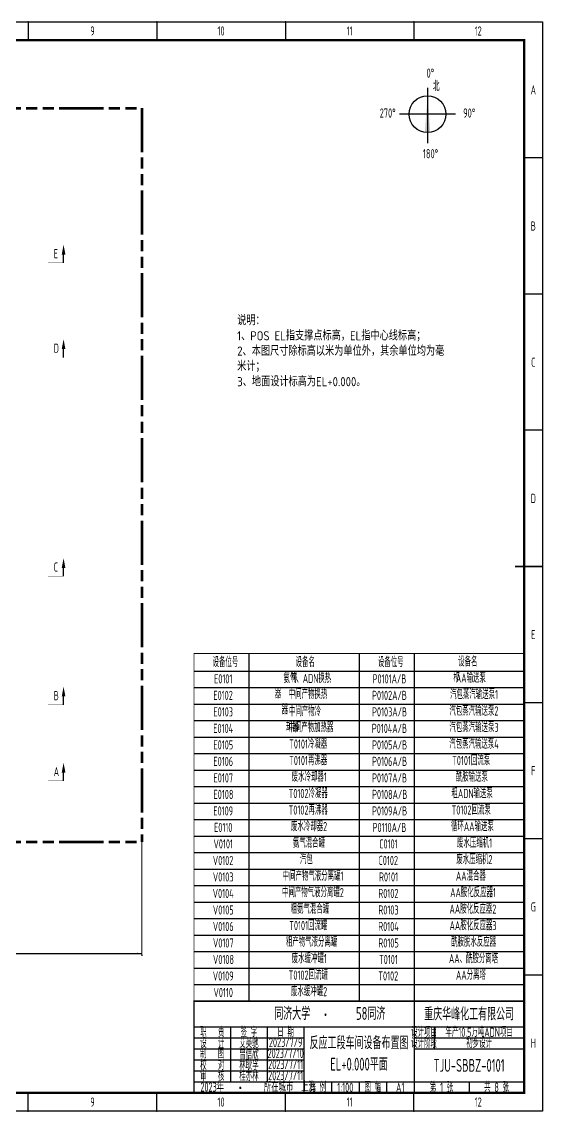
# Model space of a CAD drawing. Header units: millimetres. Extents: x 2250 to 7274, y 852 to 2251.
# Drawn here: x 2807 to 3091, y 1656 to 2250 of the extents above; entities that cross this region are included whole.
import ezdxf

# ---------------------------------------------------------------- set-up
doc = ezdxf.new("R2010")
doc.units = ezdxf.units.MM
doc.linetypes.add('ACAD_ISO09W100', pattern=[45, 24, -3, 6, -3, 6, -3])
for name, color, linetype, lineweight in [('05-图框与标题栏', 7, 'Continuous', 25), ('07-界区线-粗双点划线', 12, 'ACAD_ISO09W100', 80), ('09-文本', 7, 'Continuous', 25), ('11-指北针', 7, 'Continuous', 25), ('14-文本', 7, 'Continuous', 25), ('14-文本 @ 1', 7, 'Continuous', 25), ('15-图框与标题栏', 7, 'Continuous', 25), ('16-剖视符号', 1, 'Continuous', 25), ('9-文本', 7, 'Continuous', 15)]:
    doc.layers.add(name, color=color, linetype=linetype, lineweight=lineweight)
doc.layers.add('14-文本-尺寸标注', color=7, linetype='Continuous', lineweight=25, true_color=0x5bc6e1)
doc.layers.add('18-设备一览表', color=7, linetype='Continuous')
doc.styles.add('3-gbcbig', font='gbenor.shx', dxfattribs={"width": 0.7, "height": 3, "bigfont": 'gbcbig.shx'})
doc.styles.add('5-gbcbig', font='gbenor.shx', dxfattribs={"width": 0.7, "height": 5, "bigfont": 'gbcbig.shx'})
doc.styles.add('7-gbcbig', font='gbenor.shx', dxfattribs={"width": 0.7, "height": 7, "bigfont": 'gbcbig.shx'})
doc.styles.add('pray-6-cj', font='gbenor.shx', dxfattribs={"width": 0.7, "bigfont": 'gbcbig.shx'})
doc.styles.add('pray-6-gbcbig', font='gbenor.shx', dxfattribs={"width": 0.7, "bigfont": 'gbcbig.shx'})
doc.styles.get("Standard").update_dxf_attribs({"font": 'arial.ttf'})
doc.styles.add('卷心菜', font='gbenor.shx', dxfattribs={"width": 0.75, "bigfont": 'gbcbig.shx'})
doc.styles.add('工程字', font='gbenor.shx', dxfattribs={"bigfont": 'gbcbig.shx'})
doc.dimstyles.new('ISO-25', dxfattribs={"dimtxt": 2.5, "dimasz": 2.5, "dimexe": 1.25, "dimexo": 0.625, "dimtad": 1, "dimtxsty": 'Standard', "dimcen": 2.5, "dimadec": 0, "dimazin": 0, "dimtfac": 1, "dimtmove": 0, "dimatfit": 3, "dimfxl": 0, "dimarcsym": 0})

# ---------------------------------------------------------------- blocks, each defined once
blk = doc.blocks.new('*D54')
at = {"layer": '9-文本', "color": 0, "lineweight": -2, "transparency": 16777216}
for p, q in [((2422.66, 1741.57), (2422.66, 1740.95)), ((2425.16, 1742.2), (2870.16, 1742.2)), ((2872.66, 1741.57), (2872.66, 1740.95))]:
    blk.add_line(p, q, dxfattribs=at)
at = {"layer": '9-文本', "color": 0, "lineweight": 100, "transparency": 16777216}
for points in [[(2425.16, 1742.61), (2425.16, 1741.78), (2422.66, 1742.2)], [(2870.16, 1742.61), (2870.16, 1741.78), (2872.66, 1742.2)]]:
    blk.add_solid(points, dxfattribs=at)
at = {"layer": 'Defpoints', "color": 0, "lineweight": 100, "transparency": 16777216}
for p in [(2422.66, 1742.2), (2872.66, 1742.2), (2872.66, 1742.2)]:
    blk.add_point(p, dxfattribs=at)
at = {"layer": '9-文本', "color": 0, "transparency": 16777216, "insert": (2647.66, 1744.32), "char_height": 3, "attachment_point": 5, "style": '3-gbcbig', "bg_fill": 3, "box_fill_scale": 1.1, "bg_fill_color": 256, "bg_fill_true_color": 13158600, "bg_fill_transparency": 0}
blk.add_mtext('45000', dxfattribs=at)

msp = doc.modelspace()

# ---------------------------------------------------------------- hatches: boundary and pattern name
at = {"layer": '11-指北针', "lineweight": 25}
h = msp.add_hatch(color=0, dxfattribs=at)
h.paths.add_polyline_path([(3029.813, 2189.936, -0.0374474), (3028.321, 2189.824, -0.0374474), (3026.83, 2189.936), (3027.571, 2199.824), (3028.321, 2199.824), (3029.071, 2199.824)])
h.paths.add_polyline_path([(3029.071, 2199.824), (3028.321, 2199.824), (3027.571, 2199.824), (3028.321, 2209.824)])

# ---------------------------------------------------------------- linework, layer by layer
at = {"layer": '05-图框与标题栏'}
for p, q in [((2249.982, 2250.196), (3090.982, 2250.196)), ((2810.649, 2250.196), (2810.649, 2240.196)), ((2880.732, 2250.196), (2880.732, 2240.196)), ((2950.815, 2250.196), (2950.815, 2240.196)), ((3020.899, 2250.196), (3020.899, 2240.196)), ((3090.982, 2250.196), (3090.982, 1656.196)), ((3090.982, 2175.946), (3080.982, 2175.946)), ((3090.982, 2101.696), (3080.982, 2101.696)), ((3090.982, 2027.446), (3080.982, 2027.446)), ((3090.982, 1878.946), (3080.982, 1878.946)), ((3090.982, 1804.696), (3080.982, 1804.696)), ((3090.982, 1730.446), (3080.982, 1730.446)), ((3020.982, 1716.196), (3020.982, 1666.196)), ((2900.982, 1702.196), (3080.982, 1702.196)), ((2920.982, 1702.196), (2920.982, 1672.196)), ((2940.982, 1702.196), (2940.982, 1672.196)), ((2960.982, 1702.196), (2960.982, 1666.196)), ((3031.982, 1702.196), (3031.982, 1690.196)), ((2900.982, 1696.196), (2960.982, 1696.196)), ((3020.982, 1696.196), (3080.982, 1696.196)), ((2900.982, 1690.196), (2960.982, 1690.196)), ((3020.982, 1690.196), (3080.982, 1690.196)), ((2900.982, 1684.196), (2960.982, 1684.196)), ((2900.982, 1678.196), (2960.982, 1678.196)), ((2900.982, 1672.196), (3080.982, 1672.196)), ((2975.982, 1672.196), (2975.982, 1666.196)), ((2990.982, 1672.196), (2990.982, 1666.196)), ((3005.982, 1672.196), (3005.982, 1666.196)), ((3050.982, 1672.196), (3050.982, 1666.196)), ((2810.649, 1656.196), (2810.649, 1666.196)), ((2880.732, 1656.196), (2880.732, 1666.196)), ((2950.815, 1656.196), (2950.815, 1666.196)), ((3020.899, 1656.196), (3020.899, 1666.196)), ((3090.982, 1656.196), (2249.982, 1656.196))]:
    msp.add_line(p, q, dxfattribs=at)
at = {"layer": '05-图框与标题栏', "const_width": 1.4}
msp.add_lwpolyline([(2274.982, 2240.196), (2274.982, 1666.196), (3080.982, 1666.196), (3080.982, 2240.196)], close=True, dxfattribs=at)
at = {"layer": '05-图框与标题栏', "const_width": 0.8}
for points in [[(3090.982, 1953.196), (3075.982, 1953.196)], [(3080.982, 1716.196), (2900.982, 1716.196), (2900.982, 1666.196)]]:
    msp.add_lwpolyline(points, dxfattribs=at)
at = {"layer": '05-图框与标题栏'}
for p in [(2810.649, 2250.196), (2810.649, 2250.196), (2810.649, 2250.196), (2880.732, 2250.196), (2880.732, 2250.196), (2880.732, 2250.196), (2950.815, 2250.196), (2950.815, 2250.196), (2950.815, 2250.196), (3020.899, 2250.196), (3020.899, 2250.196), (3020.899, 2250.196), (3090.982, 2175.946), (3090.982, 2101.696), (3090.982, 2027.446), (3090.982, 1953.196), (3090.982, 1878.946), (3090.982, 1804.696), (3090.982, 1730.446), (2810.649, 1656.196), (2880.732, 1656.196), (2950.815, 1656.196), (3020.899, 1656.196)]:
    msp.add_point(p, dxfattribs=at)
at = {"layer": '07-界区线-粗双点划线'}
for p, q in [((2422.603, 2203.13), (2872.603, 2203.13)), ((2872.66, 2203.13), (2872.66, 1803.13)), ((2422.603, 1803.13), (2872.66, 1803.13))]:
    msp.add_line(p, q, dxfattribs=at)
at = {"layer": '11-指北针', "color": 0}
for p, q in [((3028.321, 2214.217), (3028.321, 2184.078)), ((3043.51, 2199.824), (3012.984, 2199.824))]:
    msp.add_line(p, q, dxfattribs=at)
at = {"layer": '11-指北针', "color": 0, "lineweight": 25}
msp.add_circle((3028.321, 2199.824), 10, dxfattribs=at)
at = {"layer": '14-文本'}
for p, q in [((2930.982, 1905.775, 162), (2930.982, 1716.196)), ((2990.982, 1905.775, 162), (2990.982, 1716.196, 9)), ((3020.982, 1905.775, 162), (3020.982, 1716.196)), ((2900.982, 1896.196, 162), (3080.982, 1896.196, 162)), ((2900.982, 1887.196, 153), (3080.982, 1887.196, 153)), ((2900.982, 1878.196, 144), (3080.982, 1878.196, 144)), ((2900.982, 1869.196, 135), (3080.982, 1869.196, 135)), ((2900.982, 1860.196, 126), (3080.982, 1860.196, 126)), ((2900.982, 1851.196, 117), (3080.982, 1851.196, 117)), ((2900.982, 1842.196, 108), (3080.982, 1842.196, 108)), ((2900.982, 1833.196, 99), (3080.982, 1833.196, 99)), ((2900.982, 1824.196, 90), (3080.982, 1824.196, 90)), ((2900.982, 1815.196, 81), (3080.982, 1815.196, 81)), ((2900.982, 1806.196, 72), (3080.982, 1806.196, 72)), ((2900.982, 1797.196, 63), (3080.982, 1797.196, 63)), ((2900.982, 1788.196, 54), (3080.982, 1788.196, 54)), ((2900.982, 1779.196, 45), (3080.982, 1779.196, 45)), ((2900.982, 1770.196, 36), (3080.982, 1770.196, 36)), ((2900.982, 1761.196, 27), (3080.982, 1761.196, 27)), ((2900.982, 1752.196, 18), (3080.982, 1752.196, 18)), ((2900.982, 1743.196, 9), (3080.982, 1743.196, 9)), ((2900.982, 1734.196), (3080.982, 1734.196)), ((2900.982, 1734.196, 9), (3080.982, 1734.196, 9)), ((2900.982, 1725.197, 162), (3080.982, 1725.197, 162)), ((2900.982, 1716.196), (3080.982, 1716.196)), ((2900.982, 1716.196, 9), (3080.982, 1716.196, 9))]:
    msp.add_line(p, q, dxfattribs=at)
msp.add_lwpolyline([(3080.982, 1967.747), (3080.982, 1920.747), (3080.982, 1837.747), (3080.982, 1837.747), (3080.982, 1837.747)], dxfattribs=at)
at = {"layer": '14-文本-尺寸标注'}
msp.add_line((2422.66, 1742.196), (2872.66, 1742.196), dxfattribs=at)
at = {"layer": '16-剖视符号'}
for p, q in [((2829.927, 2118.806), (2829.927, 2123.306)), ((2829.927, 2067.228), (2829.927, 2071.728)), ((2829.927, 1947.888), (2829.927, 1952.388)), ((2829.927, 1877.819), (2829.927, 1882.319)), ((2829.927, 1836.358), (2829.927, 1840.858))]:
    msp.add_line(p, q, dxfattribs=at)
at = {"layer": '16-剖视符号', "ltscale": 0.5}
for points in [[(2829.927, 2128.648, 0, 2, 0), (2829.927, 2123.306, 2, 2, 0)], [(2829.927, 2077.069, 0, 2, 0), (2829.927, 2071.728, 2, 2, 0)], [(2829.927, 1957.73, 0, 2, 0), (2829.927, 1952.388, 2, 2, 0)], [(2829.927, 1887.66, 0, 2, 0), (2829.927, 1882.319, 2, 2, 0)], [(2829.927, 1846.2, 0, 2, 0), (2829.927, 1840.858, 2, 2, 0)]]:
    msp.add_lwpolyline(points, format="xyseb", dxfattribs=at)
at = {"layer": '16-剖视符号', "const_width": 0.15}
for points in [[(2829.927, 2118.806), (2821.427, 2118.806)], [(2829.927, 2067.228), (2821.427, 2067.228)], [(2829.927, 1947.888), (2821.427, 1947.888)], [(2829.927, 1877.819), (2821.427, 1877.819)], [(2829.927, 1836.358), (2821.427, 1836.358)]]:
    msp.add_lwpolyline(points, dxfattribs=at)
at = {"layer": '18-设备一览表'}
msp.add_line((3080.982, 1808.196), (3080.982, 1716.678), dxfattribs=at)
at = {"layer": '18-设备一览表', "const_width": 0.4, "elevation": 162}
msp.add_lwpolyline([(2900.982, 1698.677), (2900.982, 1905.775), (2990.982, 1905.775), (2990.982, 1905.775), (3080.982, 1905.775)], dxfattribs=at)
at = {"layer": '9-文本'}
msp.add_line((2872.66, 1742.196), (2872.66, 1803.13), dxfattribs=at)

# ---------------------------------------------------------------- texts
at = {"layer": '05-图框与标题栏', "attachment_point": 5}
for s, width, heights, insert, char_height, style in [('9', 70.08333, [0], (2845.69, 2245.196), 5, '5-gbcbig'), ('10', 70.08333, [0], (2915.774, 2245.196), 5, '5-gbcbig'), ('11', 70.08333, [0], (2985.857, 2245.196), 5, '5-gbcbig'), ('12', 70.08333, [0], (3055.94, 2245.196), 5, '5-gbcbig'), ('A', 10, [0], (3085.982, 2213.071), 5, '5-gbcbig'), ('B', 10, [0], (3085.982, 2138.821), 5, '5-gbcbig'), ('C', 10, [0], (3085.982, 2064.571), 5, '5-gbcbig'), ('D', 10, [0], (3085.982, 1990.321), 5, '5-gbcbig'), ('E', 10, [0], (3085.982, 1916.071), 5, '5-gbcbig'), ('F', 10, [0], (3085.982, 1841.821), 5, '5-gbcbig'), ('G', 10, [0], (3085.982, 1767.571), 5, '5-gbcbig'), ('重庆华峰化工有限公司', 60, [0], (3050.982, 1709.196), 7, '7-gbcbig'), ('职   责', 20, [0], (2910.982, 1699.196), 5, '5-gbcbig'), ('签 字', 20, [0], (2930.982, 1699.196), 5, '5-gbcbig'), ('日 期', 20, [0], (2950.982, 1699.196), 5, '5-gbcbig'), ('设计项目', 15, [0], (3026.428, 1699.196), 5, '5-gbcbig'), ('设   计', 20, [0], (2910.982, 1693.196), 5, '5-gbcbig'), ('艾英驰', 20, [0], (2930.982, 1693.196), 5, '5-gbcbig'), ('2023/7/9', 20, [0], (2950.982, 1693.696), 5, '5-gbcbig'), ('设计阶段', 15, [0], (3026.428, 1693.196), 5, '5-gbcbig'), ('H', 10, [0], (3085.982, 1693.321), 5, '5-gbcbig'), ('制   图', 20, [0], (2910.982, 1687.558), 5, '5-gbcbig'), ('曾信欣', 20, [0], (2930.982, 1687.196), 5, '5-gbcbig'), ('2023/7/10', 20, [0], (2950.982, 1687.696), 5, '5-gbcbig'), ('校   对', 20, [0], (2910.982, 1681.196), 5, '5-gbcbig'), ('林耿孚', 20, [0], (2930.982, 1681.196), 5, '5-gbcbig'), ('2023/7/11', 20, [0], (2950.982, 1681.696), 5, '5-gbcbig'), ('TJU-SBBZ-0101', 60, [12.52], (3050.982, 1681.196), 7, '7-gbcbig'), ('审   核', 20, [0], (2910.982, 1675.196), 5, '5-gbcbig'), ('桂亦林', 20, [0], (2930.982, 1675.196), 5, '5-gbcbig'), ('2023/7/11', 20, [0], (2950.982, 1675.696), 5, '5-gbcbig'), ('比 例', 15, [0], (2968.482, 1669.196), 5, '5-gbcbig'), ('1:100', 15, [0], (2983.482, 1669.196), 5, '5-gbcbig'), ('图 幅', 15, [0], (2998.482, 1669.196), 5, '5-gbcbig'), ('A1', 14.91667, [0], (3013.44, 1669.196), 5, '5-gbcbig'), ('第 1 张', 30, [0], (3035.982, 1669.196), 5, '5-gbcbig'), ('共 8 张', 30, [0], (3065.982, 1669.196), 5, '5-gbcbig'), ('9', 70.08333, [0], (2845.69, 1661.196), 5, '5-gbcbig'), ('10', 70.08333, [0], (2915.774, 1661.196), 5, '5-gbcbig'), ('11', 70.08333, [0], (2985.857, 1661.196), 5, '5-gbcbig'), ('12', 70.08333, [0], (3055.94, 1661.196), 5, '5-gbcbig')]:
    msp.add_mtext_dynamic_manual_height_columns(s, width=width, gutter_width=25, heights=heights, dxfattribs=dict(at, insert=insert, char_height=char_height, style=style))
at = {"layer": '05-图框与标题栏'}
for s, insert, char_height, width, attachment_point, style in [('\\pi5.78018;同济大学             ', (2939.01, 1709.471), 7, 32.2593, 4, '7-gbcbig'), ('58同济          ', (2997.351, 1709.471), 7, 32.2593, 5, '7-gbcbig'), (' 2023{\\W0.8;年          所在城市  上海}', (2902.457, 1669.353), 5, 67.52949, 4, '5-gbcbig'), ('{\\fFangSong|b0|i0|c134|p49;\\W0.8;·}', (2923.552, 1671.332), 5, 18.9039, 1, '5-gbcbig')]:
    msp.add_mtext(s, dxfattribs=dict(at, insert=insert, char_height=char_height, width=width, attachment_point=attachment_point, style=style))
at = {"layer": '05-图框与标题栏', "insert": (2969.976, 1711.199), "char_height": 5, "width": 31.50651, "attachment_point": 1}
msp.add_mtext('{\\fFangSong|b0|i0|c134|p49;\\W0.8;·}', dxfattribs=at)
at = {"layer": '09-文本', "char_height": 5, "attachment_point": 5, "style": '5-gbcbig'}
for s, width, gutter_width, insert in [('年产10.5万吨ADN项目', 49.05992, 35, (3056.452, 1699.196)), ('初步设计', 48.99992, 12.5, (3056.482, 1693.196))]:
    msp.add_mtext_dynamic_manual_height_columns(s, width=width, gutter_width=gutter_width, heights=[0], dxfattribs=dict(at, insert=insert))
at = {"layer": '14-文本', "char_height": 5, "attachment_point": 1, "style": '卷心菜'}
for s, width, insert in [('0%%D', 8.83739, (3027.796, 2224.701)), ('北', 11.82938, (3031.191, 2217.524)), ('270%%D', 7.76795, (3002.246, 2202.943)), ('90%%D', 7.76795, (3047.769, 2202.943)), ('180%%D', 8.83739, (3025.808, 2180.783))]:
    msp.add_mtext_dynamic_manual_height_columns(s, width=width, gutter_width=25, heights=[0], dxfattribs=dict(at, insert=insert))
at = {"layer": '14-文本 @ 1', "insert": (2924.565, 2089.814), "char_height": 5, "width": 114.15571, "attachment_point": 1, "style": '工程字'}
msp.add_mtext('说明：\\P1、POS EL指支撑点标高，EL指中心线标高；\\P2、本图尺寸除标高以米为单位外，其余单位均为毫米计；\\P3、地面设计标高为EL+0.000。', dxfattribs=at)
at = {"layer": '15-图框与标题栏', "insert": (2990.982, 1687.683), "char_height": 7, "width": 60, "attachment_point": 5, "style": 'pray-6-gbcbig'}
msp.add_mtext('反应工段车间设备布置图\\PEL+0.000平面', dxfattribs=at)
at = {"layer": '16-剖视符号', "ltscale": 0.5, "char_height": 5, "width": 7.99568, "attachment_point": 7, "style": 'pray-6-cj'}
for s, insert in [('E', (2824.551, 2121.293)), ('D', (2824.551, 2069.714)), ('C', (2824.551, 1950.375)), ('B', (2824.551, 1880.306)), ('A', (2824.551, 1838.845))]:
    msp.add_mtext(s, dxfattribs=dict(at, insert=insert))
at = {"layer": '18-设备一览表', "char_height": 5, "attachment_point": 1, "style": '5-gbcbig'}
for s, width, gutter_width, heights, insert in [('\\pi5.15533;设备位号', 20, 12.5, [6], (2906.034, 1903.431, 162)), ('\\pi2.61673;设备名称', 15, 12.5, [6], (2953.818, 1903.43, 162)), ('\\pi5.15533;设备位号', 20, 12.5, [6], (2996.121, 1903.431, 162)), ('\\pi2.61673;设备名称', 15, 12.5, [6], (3042.402, 1903.719, 162)), ('\\pi4.70959;氨气、ADN换热器', 31.72738, 12.5, [6], (2945.091, 1894.672, 153)), ('\\pi13.85283;AA输送泵', 40.04573, 12.5, [6], (3029.941, 1894.915, 153)), ('\\pi5.91667;E0101', 20, 12.5, [6], (2906.034, 1894.431, 153)), ('\\pi2.27083;P0101A/B', 20, 12.5, [6], (2996.121, 1894.431, 153)), ('\\pi5.53741;E0102', 20, 12.5, [6], (2906.034, 1885.431, 144)), ('\\pi3.84199;中间产物换热器', 24.9395, 12.5, [6], (2948.812, 1886.036, 144)), ('\\pi10.69168;汽包蒸汽输送泵1', 40.04573, 12.5, [6], (3029.941, 1885.915, 144)), ('\\pi1.66016;中间产物冷却器', 20.57584, 9.348, [6], (2951.087, 1876.581, 135)), ('\\pi5.56459;E0103', 20, 12.5, [6], (2906.034, 1876.431, 135)), ('\\pi5.47917;E0104', 20, 12.5, [6], (2906.034, 1867.431, 126)), ('\\pi11.39511;中间产物加热器', 40.04573, 12.5, [6], (2941.096, 1867.915, 126)), ('\\pi11.81116;T0101冷凝器', 40.04573, 12.5, [6], (2941.096, 1858.915, 117)), ('\\pi5.56459;E0105', 20, 12.5, [6], (2906.034, 1858.431, 117)), ('\\pi5.55266;E0106', 20, 12.5, [6], (2906.034, 1849.431, 108)), ('\\pi11.81116;T0101回流泵', 40.04573, 12.5, [6], (3029.941, 1849.915, 108)), ('\\pi13.20087;废水冷却器1', 40.04573, 12.5, [6], (2941.096, 1840.915, 99)), ('\\pi13.80779;酰胺输送泵', 40.04573, 12.5, [6], (3029.941, 1840.915, 99)), ('\\pi5.625;E0107', 20, 12.5, [6], (2906.034, 1840.431, 99)), ('\\pi5.625;E0108', 20, 12.5, [6], (2906.034, 1831.431, 90)), ('\\pi11.43585;粗ADN输送泵', 40.04573, 12.5, [6], (3029.941, 1831.915, 90)), ('\\pi5.52059;E0109', 20, 12.5, [6], (2906.034, 1822.431, 81)), ('\\pi11.51949;T0102回流泵', 40.04573, 12.5, [6], (3029.941, 1822.915, 81)), ('\\pi5.91552;E0110', 20, 12.5, [6], (2906.034, 1813.431, 72)), ('\\pi12.82161;废水冷却器2', 40.04573, 12.5, [6], (2941.096, 1813.915, 72)), ('\\pi11.18279;循环AA输送泵', 40.04573, 12.5, [6], (3029.941, 1813.915, 72)), ('\\pi5.625;V0101', 20, 12.5, [6], (2906.034, 1804.431, 63)), ('\\pi13.82709;氨气混合罐', 40.04573, 12.5, [6], (2941.096, 1804.915, 63)), ('\\pi5.84871;C0101', 20, 12.5, [6], (2996.154, 1804.43, 99)), ('\\pi13.20087;废水压缩机1', 40.04573, 12.5, [6], (3031.215, 1804.914, 108)), ('\\pi5.24575;V0102', 20, 12.5, [6], (2906.034, 1795.431, 54)), ('\\pi17.66808;汽包', 40.04573, 12.5, [6], (2941.096, 1795.915, 54)), ('\\pi5.46946;C0102', 20, 12.5, [6], (2996.154, 1795.43, 108)), ('\\pi12.82161;废水压缩机2', 40.04573, 12.5, [6], (3031.215, 1795.915, 81)), ('\\pi5.27293;V0103', 20, 12.5, [6], (2906.034, 1786.431, 45)), ('\\pi8.27899;中间产物气液分离罐1', 40.04573, 12.5, [6], (2941.096, 1786.915, 45)), ('\\pi5.77083;R0101', 20, 12.5, [6], (2996.121, 1786.431, 63)), ('\\pi13.85283;AA混合器', 40.04573, 12.5, [6], (3029.941, 1786.915, 63)), ('\\pi5.1875;V0104', 20, 12.5, [6], (2906.034, 1777.431, 36)), ('\\pi10.73671;AA胺化反应器1', 40.04573, 12.5, [6], (3029.941, 1777.915, 54)), ('\\pi5.27293;V0105', 20, 12.5, [6.301], (2906.034, 1768.431, 27)), ('\\pi12.5725;粗氨气混合罐', 40.04573, 12.5, [6], (2941.096, 1768.915, 27)), ('\\pi10.35746;AA胺化反应器2', 40.04573, 12.5, [6], (3029.941, 1768.915, 45)), ('\\pi5.26099;V0106', 20, 12.5, [6], (2906.034, 1759.431, 18)), ('\\pi11.84976;T0101回流罐', 40.04573, 12.5, [6], (2941.096, 1759.915, 18)), ('\\pi10.38464;AA胺化反应器3', 40.04573, 12.5, [6], (3029.941, 1759.915, 36)), ('\\pi5.33333;V0107', 20, 12.5, [6], (2906.034, 1750.431, 9)), ('\\pi10.0247;粗产物气液分离罐', 40.04573, 12.5, [6], (2941.096, 1750.915, 9)), ('\\pi11.26;酰胺脱水反应器', 40.04573, 12.5, [6], (3029.941, 1750.915, 27)), ('\\pi5.33333;V0108', 20, 12.5, [6], (2906.034, 1741.43, 9)), ('\\pi13.20087;废水缓冲罐1', 40.04573, 12.5, [6], (2941.096, 1741.915)), ('\\pi5.77083;T0101', 20, 12.5, [6], (2996.121, 1741.431, 18)), ('\\pi10.06974;AA、酰胺分离塔', 40.04573, 12.5, [6], (3029.941, 1741.915, 18)), ('\\pi5.22893;V0109', 20, 12.5, [6], (2906.034, 1732.43, 9)), ('\\pi11.5581;T0102回流罐', 40.04573, 12.5, [6], (2941.096, 1732.914, 18)), ('\\pi5.39158;T0102', 20, 12.5, [6.151], (2996.121, 1732.431, 9)), ('\\pi13.89143;AA分离塔', 40.04573, 12.5, [6], (3029.941, 1732.915, 9)), ('\\pi5.62385;V0110', 20, 12.5, [6], (2906.034, 1723.43, 18)), ('\\pi12.82161;废水缓冲罐2', 40.04573, 12.5, [6], (2941.096, 1723.915, -9))]:
    msp.add_mtext_dynamic_manual_height_columns(s, width=width, gutter_width=gutter_width, heights=heights, dxfattribs=dict(at, insert=insert))
at = {"layer": '18-设备一览表'}
note = msp.add_mtext_dynamic_manual_height_columns('\\pi1.97917;P0102A/B\\P\\pi10;', width=20, gutter_width=12.5, heights=[6, 0], dxfattribs=dict(at, insert=(2996.121, 1885.431, 144), char_height=5, attachment_point=1, style='5-gbcbig'))
for column, words in zip(note.columns.linked_columns, ['\\pi10;']):
    column.text = words
note = msp.add_mtext_dynamic_manual_height_columns('\\pi10.3124;汽包蒸汽输送泵2\\P', width=40.04573, gutter_width=12.5, heights=[6, 0], dxfattribs=dict(at, insert=(3029.941, 1876.915, 135), char_height=5, attachment_point=1, style='5-gbcbig'))
for column, words in zip(note.columns.linked_columns, ['\\pi30.03429;']):
    column.text = words
note = msp.add_mtext_dynamic_manual_height_columns('\\pi1.97917;P0103A/B\\P\\pi10;', width=20, gutter_width=12.5, heights=[6, 0], dxfattribs=dict(at, insert=(2996.121, 1876.431, 135), char_height=5, attachment_point=1, style='5-gbcbig'))
for column, words in zip(note.columns.linked_columns, ['\\pi10;']):
    column.text = words
note = msp.add_mtext_dynamic_manual_height_columns('\\pi1.83333;P0104A/B\\P\\pi10;', width=20, gutter_width=12.5, heights=[6, 0], dxfattribs=dict(at, insert=(2996.121, 1867.431, 126), char_height=5, attachment_point=1, style='5-gbcbig'))
for column, words in zip(note.columns.linked_columns, ['\\pi10;']):
    column.text = words
note = msp.add_mtext_dynamic_manual_height_columns('\\pi10.3396;汽包蒸汽输送泵3\\P', width=40.04573, gutter_width=12.5, heights=[6, 0], dxfattribs=dict(at, insert=(3029.941, 1867.915, 126), char_height=5, attachment_point=1, style='5-gbcbig'))
for column, words in zip(note.columns.linked_columns, ['\\pi30.03429;']):
    column.text = words
note = msp.add_mtext_dynamic_manual_height_columns('\\pi10.2542;汽包蒸汽输送泵4\\P', width=40.04573, gutter_width=12.5, heights=[6, 0], dxfattribs=dict(at, insert=(3029.941, 1858.915, 117), char_height=5, attachment_point=1, style='5-gbcbig'))
for column, words in zip(note.columns.linked_columns, ['\\pi30.03429;']):
    column.text = words
note = msp.add_mtext_dynamic_manual_height_columns('\\pi1.97917;P0105A/B\\P\\pi10;', width=20, gutter_width=12.5, heights=[6, 0], dxfattribs=dict(at, insert=(2996.121, 1858.431, 117), char_height=5, attachment_point=1, style='5-gbcbig'))
for column, words in zip(note.columns.linked_columns, ['\\pi10;']):
    column.text = words
note = msp.add_mtext_dynamic_manual_height_columns('\\pi11.81115;T0101再沸器\\P', width=40.04573, gutter_width=12.5, heights=[6, 0], dxfattribs=dict(at, insert=(2941.096, 1849.915, 108), char_height=5, attachment_point=1, style='5-gbcbig'))
for column, words in zip(note.columns.linked_columns, ['\\pi30.03429;']):
    column.text = words
note = msp.add_mtext_dynamic_manual_height_columns('\\pi1.97917;P0106A/B\\P\\pi10;', width=20, gutter_width=12.5, heights=[6, 0], dxfattribs=dict(at, insert=(2996.121, 1849.431, 108), char_height=5, attachment_point=1, style='5-gbcbig'))
for column, words in zip(note.columns.linked_columns, ['\\pi10;']):
    column.text = words
note = msp.add_mtext_dynamic_manual_height_columns('\\pi1.97917;P0107A/B\\P\\pi10;', width=20, gutter_width=12.5, heights=[6, 0], dxfattribs=dict(at, insert=(2996.121, 1840.431, 99), char_height=5, attachment_point=1, style='5-gbcbig'))
for column, words in zip(note.columns.linked_columns, ['\\pi10;']):
    column.text = words
note = msp.add_mtext_dynamic_manual_height_columns('\\pi11.5195;T0102冷凝器\\P', width=40.04573, gutter_width=12.5, heights=[6, 0], dxfattribs=dict(at, insert=(2941.096, 1831.915, 90), char_height=5, attachment_point=1, style='5-gbcbig'))
for column, words in zip(note.columns.linked_columns, ['\\pi30.03429;']):
    column.text = words
note = msp.add_mtext_dynamic_manual_height_columns('\\pi1.97917;P0108A/B\\P\\pi10;', width=20, gutter_width=12.5, heights=[6, 0], dxfattribs=dict(at, insert=(2996.121, 1831.431, 90), char_height=5, attachment_point=1, style='5-gbcbig'))
for column, words in zip(note.columns.linked_columns, ['\\pi10;']):
    column.text = words
note = msp.add_mtext_dynamic_manual_height_columns('\\pi11.5195;T0102再沸器\\P', width=40.04573, gutter_width=12.5, heights=[6, 0], dxfattribs=dict(at, insert=(2941.096, 1822.915, 81), char_height=5, attachment_point=1, style='5-gbcbig'))
for column, words in zip(note.columns.linked_columns, ['\\pi30.03429;']):
    column.text = words
note = msp.add_mtext_dynamic_manual_height_columns('\\pi1.97407;P0109A/B\\P\\pi10;', width=20, gutter_width=12.5, heights=[6, 0], dxfattribs=dict(at, insert=(2996.121, 1822.431, 81), char_height=5, attachment_point=1, style='5-gbcbig'))
for column, words in zip(note.columns.linked_columns, ['\\pi10;']):
    column.text = words
note = msp.add_mtext_dynamic_manual_height_columns('\\pi2.27083;P0110A/B\\P\\pi10;', width=20, gutter_width=12.5, heights=[6, 0], dxfattribs=dict(at, insert=(2996.121, 1813.431, 72), char_height=5, attachment_point=1, style='5-gbcbig'))
for column, words in zip(note.columns.linked_columns, ['\\pi10;']):
    column.text = words
note = msp.add_mtext_dynamic_manual_height_columns('\\pi7.89975;中间产物气液分离罐2\\P', width=40.04573, gutter_width=12.5, heights=[6, 0], dxfattribs=dict(at, insert=(2941.096, 1777.915, 36), char_height=5, attachment_point=1, style='5-gbcbig'))
for column, words in zip(note.columns.linked_columns, ['\\pi30.03429;']):
    column.text = words
note = msp.add_mtext_dynamic_manual_height_columns('\\pi5.39158;R0102\\P\\pi10;', width=20, gutter_width=12.5, heights=[6, 0], dxfattribs=dict(at, insert=(2996.121, 1777.431, 54), char_height=5, attachment_point=1, style='5-gbcbig'))
for column, words in zip(note.columns.linked_columns, ['\\pi10;']):
    column.text = words
note = msp.add_mtext_dynamic_manual_height_columns('\\pi5.41876;R0103\\P\\pi10;', width=20, gutter_width=12.5, heights=[6, 0], dxfattribs=dict(at, insert=(2996.121, 1768.431, 45), char_height=5, attachment_point=1, style='5-gbcbig'))
for column, words in zip(note.columns.linked_columns, ['\\pi10;']):
    column.text = words
note = msp.add_mtext_dynamic_manual_height_columns('\\pi5.33333;R0104\\P\\pi10;', width=20, gutter_width=12.5, heights=[6, 0], dxfattribs=dict(at, insert=(2996.121, 1759.431, 36), char_height=5, attachment_point=1, style='5-gbcbig'))
for column, words in zip(note.columns.linked_columns, ['\\pi10;']):
    column.text = words
note = msp.add_mtext_dynamic_manual_height_columns('\\pi5.41876;R0105\\P\\pi10;', width=20, gutter_width=12.5, heights=[6, 0], dxfattribs=dict(at, insert=(2996.121, 1750.431, 27), char_height=5, attachment_point=1, style='5-gbcbig'))
for column, words in zip(note.columns.linked_columns, ['\\pi10;']):
    column.text = words

# ---------------------------------------------------------------- next in the draw order: dimensions: what is measured, and where the dimension line sits
at = {"layer": '9-文本'}
dim = msp.add_linear_dim(base=(2872.66, 1742.196), p1=(2422.66, 1742.196), p2=(2872.66, 1742.196), text='<>00', dimstyle='ISO-25', override={"dimtxsty": '3-gbcbig', "dimtfill": 1, "dimarcsym": 1}, dxfattribs=at)
dim.commit()
dim.dimension.update_dxf_attribs({"geometry": '*D54', "text_midpoint": (2647.66, 1744.321)})

doc.saveas('drawing.dxf')
